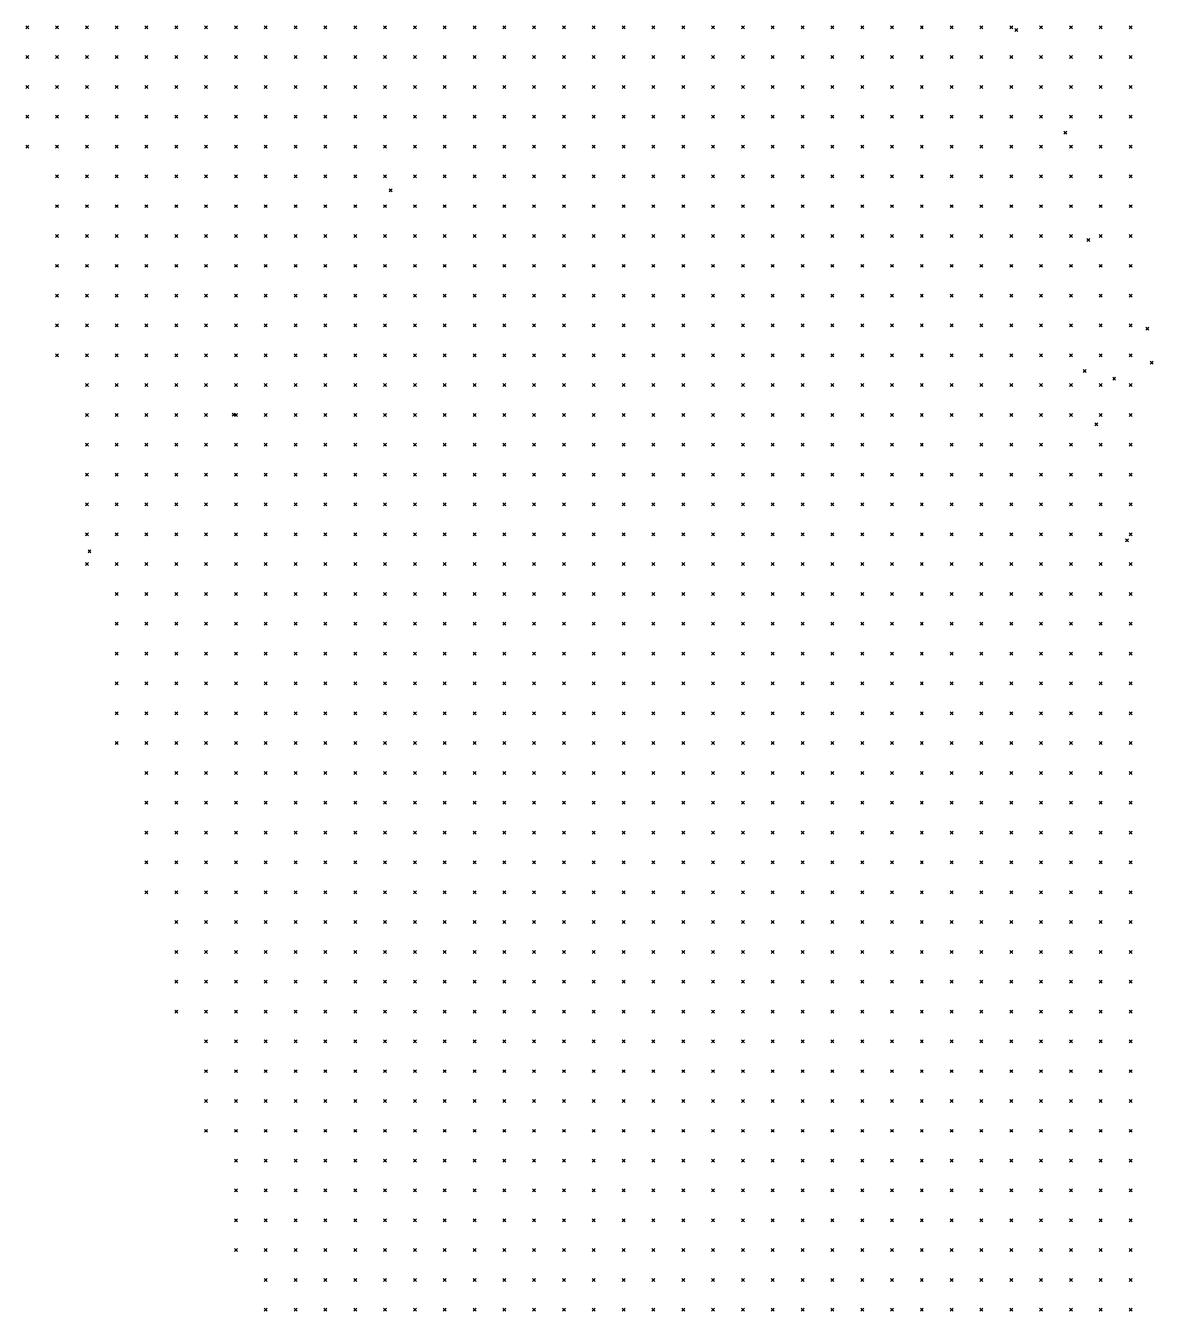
# Model space of a CAD drawing. Header units: metres. Extents: x 441556 to 446409, y 432338 to 461058.
# Drawn here: x 442223.8 to 442337.2, y 456593 to 456722.3 of the extents above; entities that cross this region are included whole.
import ezdxf

# ---------------------------------------------------------------- set-up
doc = ezdxf.new("R2010")
doc.units = ezdxf.units.M
doc.header["$MEASUREMENT"] = 0
doc.header["$PDMODE"] = 35
doc.header["$PDSIZE"] = 0.15
doc.layers.add('DTM-NOK-RevN_LIDAR_co_lidar', color=91, linetype='Continuous', lineweight=0)
doc.layers.add('DTM-NOK-RevN_RTK', color=32, linetype='Continuous', lineweight=0)

msp = doc.modelspace()

# ---------------------------------------------------------------- linework, layer by layer
at = {"layer": 'DTM-NOK-RevN_LIDAR_co_lidar'}
for p in [(442223.951, 456722.113, 427.815), (442226.951, 456722.113, 427.269), (442229.95, 456722.113, 426.43), (442232.949, 456722.113, 425.855), (442235.949, 456722.113, 425.091), (442238.948, 456722.113, 424.267), (442241.947, 456722.113, 423.675), (442244.947, 456722.113, 423.216), (442247.946, 456722.113, 423.178), (442250.945, 456722.113, 423.472), (442253.945, 456722.113, 423.657), (442256.944, 456722.113, 423.815), (442259.944, 456722.113, 423.888), (442262.943, 456722.113, 424.182), (442265.942, 456722.113, 424.085), (442268.942, 456722.113, 423.392), (442271.941, 456722.113, 423.019), (442274.94, 456722.113, 421.919), (442277.94, 456722.113, 420.548), (442280.939, 456722.113, 418.056), (442283.938, 456722.113, 414.892), (442286.938, 456722.113, 412.439), (442289.937, 456722.113, 410.079), (442292.936, 456722.113, 407.846), (442295.936, 456722.113, 405.64), (442298.935, 456722.113, 403.376), (442301.934, 456722.113, 401.368), (442304.934, 456722.113, 399.531), (442307.933, 456722.113, 396.641), (442310.932, 456722.113, 392.73), (442313.932, 456722.113, 388.898), (442316.931, 456722.113, 386.275), (442319.93, 456722.113, 385.15), (442322.93, 456722.113, 384.456), (442325.929, 456722.113, 383.819), (442328.928, 456722.113, 383.179), (442331.928, 456722.113, 382.666), (442334.927, 456722.113, 382.22), (442223.951, 456719.114, 429.431), (442226.951, 456719.114, 429.006), (442229.95, 456719.114, 428.451), (442232.949, 456719.114, 428.007), (442235.949, 456719.114, 427.206), (442238.948, 456719.114, 425.995), (442241.947, 456719.114, 425.249), (442244.947, 456719.114, 424.809), (442247.946, 456719.114, 424.551), (442250.945, 456719.114, 424.793), (442253.945, 456719.114, 425.172), (442256.944, 456719.114, 425.331), (442259.944, 456719.114, 425.472), (442262.943, 456719.114, 425.741), (442265.942, 456719.114, 425.643), (442268.942, 456719.114, 425.027), (442271.941, 456719.114, 424.547), (442274.94, 456719.114, 423.357), (442277.94, 456719.114, 421.421), (442280.939, 456719.114, 419.107), (442283.938, 456719.114, 415.955), (442286.938, 456719.114, 413.717), (442289.937, 456719.114, 411.132), (442292.936, 456719.114, 409.009), (442295.936, 456719.114, 406.898), (442298.935, 456719.114, 404.567), (442301.934, 456719.114, 402.388), (442304.934, 456719.114, 400.153), (442307.933, 456719.114, 397.108), (442310.932, 456719.114, 393.167), (442313.932, 456719.114, 389.156), (442316.931, 456719.114, 386.158), (442319.93, 456719.114, 384.545), (442322.93, 456719.114, 383.752), (442325.929, 456719.114, 383.254), (442328.928, 456719.114, 382.818), (442331.928, 456719.114, 382.428), (442334.927, 456719.114, 382.047), (442223.951, 456716.114, 431.039), (442226.951, 456716.114, 430.716), (442229.95, 456716.114, 430.39), (442232.949, 456716.114, 430.061), (442235.949, 456716.114, 429.098), (442238.948, 456716.114, 427.577), (442241.947, 456716.114, 426.804), (442244.947, 456716.114, 426.337), (442247.946, 456716.114, 425.939), (442250.945, 456716.114, 426.193), (442253.945, 456716.114, 426.621), (442256.944, 456716.114, 426.822), (442259.944, 456716.114, 427.032), (442262.943, 456716.114, 427.241), (442265.942, 456716.114, 427.185), (442268.942, 456716.114, 426.477), (442271.941, 456716.114, 425.733), (442274.94, 456716.114, 424.528), (442277.94, 456716.114, 422.368), (442280.939, 456716.114, 420.023), (442283.938, 456716.114, 417.427), (442286.938, 456716.114, 414.81), (442289.937, 456716.114, 412.458), (442292.936, 456716.114, 410.094), (442295.936, 456716.114, 407.85), (442298.935, 456716.114, 405.465), (442301.934, 456716.114, 403.087), (442304.934, 456716.114, 400.447), (442307.933, 456716.114, 397.205), (442310.932, 456716.114, 393.369), (442313.932, 456716.114, 389.518), (442316.931, 456716.114, 386.362), (442319.93, 456716.114, 384.254), (442322.93, 456716.114, 383.225), (442325.929, 456716.114, 382.833), (442328.928, 456716.114, 382.6), (442331.928, 456716.114, 382.285), (442334.927, 456716.114, 381.879), (442223.951, 456713.115, 432.41), (442226.951, 456713.115, 432.284), (442229.95, 456713.115, 432.01), (442232.949, 456713.115, 431.739), (442235.949, 456713.115, 430.424), (442238.948, 456713.115, 429.07), (442241.947, 456713.115, 428.355), (442244.947, 456713.115, 427.777), (442247.946, 456713.115, 427.51), (442250.945, 456713.115, 427.854), (442253.945, 456713.115, 428.283), (442256.944, 456713.115, 428.492), (442259.944, 456713.115, 428.645), (442262.943, 456713.115, 428.734), (442265.942, 456713.115, 428.534), (442268.942, 456713.115, 427.808), (442271.941, 456713.115, 426.738), (442274.94, 456713.115, 425.141), (442277.94, 456713.115, 423.19), (442280.939, 456713.115, 420.838), (442283.938, 456713.115, 418.432), (442286.938, 456713.115, 415.716), (442289.937, 456713.115, 413.377), (442292.936, 456713.115, 410.912), (442295.936, 456713.115, 408.531), (442298.935, 456713.115, 406), (442301.934, 456713.115, 403.368), (442304.934, 456713.115, 400.461), (442307.933, 456713.115, 396.983), (442310.932, 456713.115, 393.114), (442313.932, 456713.115, 389.869), (442316.931, 456713.115, 387.06), (442319.93, 456713.115, 384.348), (442322.93, 456713.115, 383.005), (442325.929, 456713.115, 382.532), (442328.928, 456713.115, 382.329), (442331.928, 456713.115, 382.053), (442334.927, 456713.115, 381.62), (442223.951, 456710.115, 433.986), (442226.951, 456710.115, 433.891), (442229.95, 456710.115, 433.594), (442232.949, 456710.115, 433.21), (442235.949, 456710.115, 431.706), (442238.948, 456710.115, 430.851), (442241.947, 456710.115, 429.976), (442244.947, 456710.115, 429.242), (442247.946, 456710.115, 429.248), (442250.945, 456710.115, 429.667), (442253.945, 456710.115, 430.206), (442256.944, 456710.115, 430.338), (442259.944, 456710.115, 430.334), (442262.943, 456710.115, 430.201), (442265.942, 456710.115, 429.749), (442268.942, 456710.115, 428.823), (442271.941, 456710.115, 427.303), (442274.94, 456710.115, 425.136), (442277.94, 456710.115, 423.25), (442280.939, 456710.115, 421.012), (442283.938, 456710.115, 418.489), (442286.938, 456710.115, 416.109), (442289.937, 456710.115, 413.796), (442292.936, 456710.115, 411.356), (442295.936, 456710.115, 408.66), (442298.935, 456710.115, 405.891), (442301.934, 456710.115, 403.224), (442304.934, 456710.115, 400.209), (442307.933, 456710.115, 396.695), (442310.932, 456710.115, 393.077), (442313.932, 456710.115, 390.129), (442316.931, 456710.115, 387.416), (442319.93, 456710.115, 384.533), (442322.93, 456710.115, 382.839), (442325.929, 456710.115, 382.223), (442328.928, 456710.115, 381.989), (442331.928, 456710.115, 381.737), (442334.927, 456710.115, 381.31), (442226.951, 456707.116, 435.631), (442229.95, 456707.116, 435.222), (442232.949, 456707.116, 434.542), (442235.949, 456707.116, 433.358), (442238.948, 456707.116, 432.799), (442241.947, 456707.116, 431.6), (442244.947, 456707.116, 430.939), (442247.946, 456707.116, 431.159), (442250.945, 456707.116, 431.486), (442253.945, 456707.116, 432.113), (442256.944, 456707.116, 432.119), (442259.944, 456707.116, 431.836), (442262.943, 456707.116, 431.36), (442265.942, 456707.116, 430.546), (442268.942, 456707.116, 428.957), (442271.941, 456707.116, 426.849), (442274.94, 456707.116, 424.796), (442277.94, 456707.116, 422.811), (442280.939, 456707.116, 420.414), (442283.938, 456707.116, 417.911), (442286.938, 456707.116, 415.69), (442289.937, 456707.116, 413.63), (442292.936, 456707.116, 411.359), (442295.936, 456707.116, 408.502), (442298.935, 456707.116, 405.219), (442301.934, 456707.116, 402.54), (442304.934, 456707.116, 399.748), (442307.933, 456707.116, 396.486), (442310.932, 456707.116, 393.214), (442313.932, 456707.116, 390.092), (442316.931, 456707.116, 387.21), (442319.93, 456707.116, 384.596), (442322.93, 456707.116, 382.588), (442325.929, 456707.116, 382), (442328.928, 456707.116, 381.745), (442331.928, 456707.116, 381.517), (442334.927, 456707.116, 381.128), (442260.493, 456705.702, 432.455), (442226.951, 456704.117, 437.202), (442229.95, 456704.117, 436.703), (442232.949, 456704.117, 435.745), (442235.949, 456704.117, 434.989), (442238.948, 456704.117, 434.227), (442241.947, 456704.117, 433.079), (442244.947, 456704.117, 432.861), (442247.946, 456704.117, 433.136), (442250.945, 456704.117, 433.403), (442253.945, 456704.117, 433.977), (442256.944, 456704.117, 433.672), (442259.944, 456704.117, 432.854), (442262.943, 456704.117, 431.846), (442265.942, 456704.117, 430.54), (442268.942, 456704.117, 428.344), (442271.941, 456704.117, 425.857), (442274.94, 456704.117, 424.165), (442277.94, 456704.117, 421.918), (442280.939, 456704.117, 419.201), (442283.938, 456704.117, 417.06), (442286.938, 456704.117, 414.677), (442289.937, 456704.117, 412.653), (442292.936, 456704.117, 410.615), (442295.936, 456704.117, 407.838), (442298.935, 456704.117, 404.275), (442301.934, 456704.117, 401.468), (442304.934, 456704.117, 398.945), (442307.933, 456704.117, 395.988), (442310.932, 456704.117, 392.849), (442313.932, 456704.117, 389.79), (442316.931, 456704.117, 386.979), (442319.93, 456704.117, 384.435), (442322.93, 456704.117, 382.453), (442325.929, 456704.117, 381.832), (442328.928, 456704.117, 381.551), (442331.928, 456704.117, 381.335), (442334.927, 456704.117, 381.005), (442226.951, 456701.117, 438.608), (442229.95, 456701.117, 438.03), (442232.949, 456701.117, 437.056), (442235.949, 456701.117, 436.307), (442238.948, 456701.117, 435.213), (442241.947, 456701.117, 434.511), (442244.947, 456701.117, 434.636), (442247.946, 456701.117, 434.939), (442250.945, 456701.117, 435.391), (442253.945, 456701.117, 435.622), (442256.944, 456701.117, 434.75), (442259.944, 456701.117, 433.308), (442262.943, 456701.117, 431.566), (442265.942, 456701.117, 429.838), (442268.942, 456701.117, 427.602), (442271.941, 456701.117, 425.078), (442274.94, 456701.117, 423.175), (442277.94, 456701.117, 420.785), (442280.939, 456701.117, 417.839), (442283.938, 456701.117, 415.961), (442286.938, 456701.117, 413.439), (442289.937, 456701.117, 411.491), (442292.936, 456701.117, 409.32), (442295.936, 456701.117, 406.466), (442298.935, 456701.117, 403.247), (442301.934, 456701.117, 400.363), (442304.934, 456701.117, 397.836), (442307.933, 456701.117, 395.238), (442310.932, 456701.117, 392.403), (442313.932, 456701.117, 389.468), (442316.931, 456701.117, 386.553), (442319.93, 456701.117, 384.022), (442322.93, 456701.117, 382.385), (442325.929, 456701.117, 381.482), (442328.928, 456701.117, 381.056), (442331.928, 456701.117, 380.892), (442334.927, 456701.117, 380.759), (442226.951, 456698.118, 440.123), (442229.95, 456698.118, 439.463), (442232.949, 456698.118, 438.537), (442235.949, 456698.118, 437.529), (442238.948, 456698.118, 436.511), (442241.947, 456698.118, 436.11), (442244.947, 456698.118, 436.264), (442247.946, 456698.118, 436.73), (442250.945, 456698.118, 437.168), (442253.945, 456698.118, 436.746), (442256.944, 456698.118, 435.323), (442259.944, 456698.118, 433.286), (442262.943, 456698.118, 430.789), (442265.942, 456698.118, 428.615), (442268.942, 456698.118, 426.58), (442271.941, 456698.118, 424.03), (442274.94, 456698.118, 421.998), (442277.94, 456698.118, 419.783), (442280.939, 456698.118, 416.781), (442283.938, 456698.118, 414.686), (442286.938, 456698.118, 412.596), (442289.937, 456698.118, 410.574), (442292.936, 456698.118, 408.198), (442295.936, 456698.118, 405.496), (442298.935, 456698.118, 402.317), (442301.934, 456698.118, 399.296), (442304.934, 456698.118, 396.535), (442307.933, 456698.118, 394.163), (442310.932, 456698.118, 391.796), (442313.932, 456698.118, 388.894), (442316.931, 456698.118, 385.941), (442319.93, 456698.118, 383.699), (442322.93, 456698.118, 382.128), (442325.929, 456698.118, 380.997), (442328.928, 456698.118, 380.338), (442331.928, 456698.118, 380.225), (442334.927, 456698.118, 380.376), (442226.951, 456695.119, 441.634), (442229.95, 456695.119, 441.086), (442232.949, 456695.119, 440.168), (442235.949, 456695.119, 438.982), (442238.948, 456695.119, 438.083), (442241.947, 456695.119, 437.639), (442244.947, 456695.119, 437.862), (442247.946, 456695.119, 438.452), (442250.945, 456695.119, 438.487), (442253.945, 456695.119, 437.579), (442256.944, 456695.119, 435.745), (442259.944, 456695.119, 433.013), (442262.943, 456695.119, 430.26), (442265.942, 456695.119, 427.813), (442268.942, 456695.119, 425.492), (442271.941, 456695.119, 422.847), (442274.94, 456695.119, 420.861), (442277.94, 456695.119, 418.328), (442280.939, 456695.119, 415.381), (442283.938, 456695.119, 412.964), (442286.938, 456695.119, 411.224), (442289.937, 456695.119, 409.36), (442292.936, 456695.119, 407.148), (442295.936, 456695.119, 404.574), (442298.935, 456695.119, 401.452), (442301.934, 456695.119, 398.535), (442304.934, 456695.119, 395.54), (442307.933, 456695.119, 393.01), (442310.932, 456695.119, 390.647), (442313.932, 456695.119, 387.891), (442316.931, 456695.119, 385.403), (442319.93, 456695.119, 383.632), (442322.93, 456695.119, 382.174), (442325.929, 456695.119, 380.71), (442328.928, 456695.119, 379.741), (442331.928, 456695.119, 379.54), (442334.927, 456695.119, 379.598), (442226.951, 456692.119, 443.2), (442229.95, 456692.119, 442.52), (442232.949, 456692.119, 441.507), (442235.949, 456692.119, 440.418), (442238.948, 456692.119, 439.592), (442241.947, 456692.119, 439.09), (442244.947, 456692.119, 439.351), (442247.946, 456692.119, 439.711), (442250.945, 456692.119, 439.329), (442253.945, 456692.119, 438.186), (442256.944, 456692.119, 435.821), (442259.944, 456692.119, 432.782), (442262.943, 456692.119, 430.44), (442265.942, 456692.119, 427.82), (442268.942, 456692.119, 424.951), (442271.941, 456692.119, 422.08), (442274.94, 456692.119, 420.034), (442277.94, 456692.119, 417.117), (442280.939, 456692.119, 414.548), (442283.938, 456692.119, 412.15), (442286.938, 456692.119, 409.716), (442289.937, 456692.119, 407.566), (442292.936, 456692.119, 405.511), (442295.936, 456692.119, 402.999), (442298.935, 456692.119, 400.057), (442301.934, 456692.119, 397.447), (442304.934, 456692.119, 394.717), (442307.933, 456692.119, 392.259), (442310.932, 456692.119, 389.952), (442313.932, 456692.119, 387.36), (442316.931, 456692.119, 384.907), (442319.93, 456692.119, 383.224), (442322.93, 456692.119, 382.111), (442325.929, 456692.119, 380.435), (442328.928, 456692.119, 378.922), (442331.928, 456692.119, 378.525), (442334.927, 456692.119, 378.239), (442226.951, 456689.12, 444.389), (442229.95, 456689.12, 443.486), (442232.949, 456689.12, 442.366), (442235.949, 456689.12, 441.522), (442238.948, 456689.12, 440.785), (442241.947, 456689.12, 440.426), (442244.947, 456689.12, 440.598), (442247.946, 456689.12, 440.629), (442250.945, 456689.12, 440.103), (442253.945, 456689.12, 438.509), (442256.944, 456689.12, 435.799), (442259.944, 456689.12, 433.335), (442262.943, 456689.12, 430.465), (442265.942, 456689.12, 427.773), (442268.942, 456689.12, 425.122), (442271.941, 456689.12, 422.822), (442274.94, 456689.12, 420.391), (442277.94, 456689.12, 417.743), (442280.939, 456689.12, 415.293), (442283.938, 456689.12, 412.332), (442286.938, 456689.12, 409.302), (442289.937, 456689.12, 407.071), (442292.936, 456689.12, 404.631), (442295.936, 456689.12, 401.617), (442298.935, 456689.12, 398.407), (442301.934, 456689.12, 395.323), (442304.934, 456689.12, 392.885), (442307.933, 456689.12, 390.8), (442310.932, 456689.12, 388.731), (442313.932, 456689.12, 386.379), (442316.931, 456689.12, 384.026), (442319.93, 456689.12, 382.454), (442322.93, 456689.12, 381.4), (442325.929, 456689.12, 380.132), (442328.928, 456689.12, 378.53), (442331.928, 456689.12, 377.876), (442334.927, 456689.12, 376.853), (442229.95, 456686.121, 444.346), (442232.949, 456686.121, 443.124), (442235.949, 456686.121, 442.465), (442238.948, 456686.121, 441.785), (442241.947, 456686.121, 441.546), (442244.947, 456686.121, 441.629), (442247.946, 456686.121, 441.302), (442250.945, 456686.121, 440.482), (442253.945, 456686.121, 438.526), (442256.944, 456686.121, 435.378), (442259.944, 456686.121, 432.793), (442262.943, 456686.121, 430.465), (442265.942, 456686.121, 428.03), (442268.942, 456686.121, 425.231), (442271.941, 456686.121, 422.774), (442274.94, 456686.121, 420.195), (442277.94, 456686.121, 417.708), (442280.939, 456686.121, 415.483), (442283.938, 456686.121, 412.209), (442286.938, 456686.121, 409.123), (442289.937, 456686.121, 406.396), (442292.936, 456686.121, 403.324), (442295.936, 456686.121, 400.497), (442298.935, 456686.121, 397.489), (442301.934, 456686.121, 394.844), (442304.934, 456686.121, 392.522), (442307.933, 456686.121, 390.278), (442310.932, 456686.121, 388.097), (442313.932, 456686.121, 385.757), (442316.931, 456686.121, 383.596), (442319.93, 456686.121, 382.119), (442322.93, 456686.121, 380.964), (442325.929, 456686.121, 379.841), (442328.928, 456686.121, 378.234), (442331.928, 456686.121, 377.06), (442334.927, 456686.121, 376.314), (442229.95, 456683.121, 444.948), (442232.949, 456683.121, 443.853), (442235.949, 456683.121, 443.277), (442238.948, 456683.121, 442.695), (442241.947, 456683.121, 442.563), (442244.705, 456683.155, 442.63), (442244.947, 456683.121, 442.447), (442247.946, 456683.121, 441.467), (442250.945, 456683.121, 439.69), (442253.945, 456683.121, 437.217), (442256.944, 456683.121, 434.479), (442259.944, 456683.121, 432.268), (442262.943, 456683.121, 429.979), (442265.942, 456683.121, 427.424), (442268.942, 456683.121, 424.647), (442271.941, 456683.121, 422.395), (442274.94, 456683.121, 419.688), (442277.94, 456683.121, 417.52), (442280.939, 456683.121, 414.608), (442283.938, 456683.121, 411.446), (442286.938, 456683.121, 408.101), (442289.937, 456683.121, 405.443), (442292.936, 456683.121, 402.891), (442295.936, 456683.121, 400.587), (442298.935, 456683.121, 398.245), (442301.934, 456683.121, 395.526), (442304.934, 456683.121, 392.766), (442307.933, 456683.121, 390.257), (442310.932, 456683.121, 388.095), (442313.932, 456683.121, 386.081), (442316.931, 456683.121, 383.968), (442319.93, 456683.121, 382.073), (442322.93, 456683.121, 380.788), (442325.929, 456683.121, 379.6), (442328.928, 456683.121, 377.937), (442331.928, 456683.121, 376.658), (442334.927, 456683.121, 376.131), (442229.95, 456680.122, 445.429), (442232.949, 456680.122, 444.592), (442235.949, 456680.122, 444.082), (442238.948, 456680.122, 443.672), (442241.947, 456680.122, 443.391), (442244.947, 456680.122, 442.864), (442247.946, 456680.122, 441.4), (442250.945, 456680.122, 439.058), (442253.945, 456680.122, 436.619), (442256.944, 456680.122, 434.571), (442259.944, 456680.122, 432.733), (442262.943, 456680.122, 430.399), (442265.942, 456680.122, 427.319), (442268.942, 456680.122, 425.09), (442271.941, 456680.122, 422.528), (442274.94, 456680.122, 419.71), (442277.94, 456680.122, 417.684), (442280.939, 456680.122, 414.945), (442283.938, 456680.122, 412.25), (442286.938, 456680.122, 409.219), (442289.937, 456680.122, 406.879), (442292.936, 456680.122, 404.511), (442295.936, 456680.122, 402.104), (442298.935, 456680.122, 399.193), (442301.934, 456680.122, 395.827), (442304.934, 456680.122, 392.724), (442307.933, 456680.122, 390.048), (442310.932, 456680.122, 387.831), (442313.932, 456680.122, 385.561), (442316.931, 456680.122, 383.347), (442319.93, 456680.122, 381.775), (442322.93, 456680.122, 380.436), (442325.929, 456680.122, 379.302), (442328.928, 456680.122, 377.571), (442331.928, 456680.122, 376.293), (442334.927, 456680.122, 375.945), (442229.95, 456677.123, 445.841), (442232.949, 456677.123, 445.17), (442235.949, 456677.123, 444.885), (442238.948, 456677.123, 444.48), (442241.947, 456677.123, 443.943), (442244.947, 456677.123, 443.103), (442247.946, 456677.123, 441.825), (442250.945, 456677.123, 440.044), (442253.945, 456677.123, 437.84), (442256.944, 456677.123, 435.631), (442259.944, 456677.123, 433.45), (442262.943, 456677.123, 431.262), (442265.942, 456677.123, 428.305), (442268.942, 456677.123, 425.481), (442271.941, 456677.123, 422.825), (442274.94, 456677.123, 420.518), (442277.94, 456677.123, 418.006), (442280.939, 456677.123, 415.256), (442283.938, 456677.123, 412.989), (442286.938, 456677.123, 410.773), (442289.937, 456677.123, 408.393), (442292.936, 456677.123, 405.687), (442295.936, 456677.123, 401.999), (442298.935, 456677.123, 398.152), (442301.934, 456677.123, 394.931), (442304.934, 456677.123, 392.079), (442307.933, 456677.123, 389.538), (442310.932, 456677.123, 387.319), (442313.932, 456677.123, 385.168), (442316.931, 456677.123, 383.129), (442319.93, 456677.123, 381.407), (442322.93, 456677.123, 379.99), (442325.929, 456677.123, 378.632), (442328.928, 456677.123, 376.82), (442331.928, 456677.123, 375.839), (442334.927, 456677.123, 375.646), (442229.95, 456674.123, 446.32), (442232.949, 456674.123, 445.884), (442235.949, 456674.123, 445.446), (442238.948, 456674.123, 444.938), (442241.947, 456674.123, 444.251), (442244.947, 456674.123, 443.235), (442247.946, 456674.123, 441.802), (442250.945, 456674.123, 439.95), (442253.945, 456674.123, 437.947), (442256.944, 456674.123, 436.049), (442259.944, 456674.123, 433.845), (442262.943, 456674.123, 431.095), (442265.942, 456674.123, 428.895), (442268.942, 456674.123, 426.352), (442271.941, 456674.123, 423.949), (442274.94, 456674.123, 421.943), (442277.94, 456674.123, 419.565), (442280.939, 456674.123, 415.79), (442283.938, 456674.123, 413.092), (442286.938, 456674.123, 411.03), (442289.937, 456674.123, 408.201), (442292.936, 456674.123, 405.032), (442295.936, 456674.123, 400.917), (442298.935, 456674.123, 397.383), (442301.934, 456674.123, 394.376), (442304.934, 456674.123, 391.837), (442307.933, 456674.123, 389.489), (442310.932, 456674.123, 387.295), (442313.932, 456674.123, 385.248), (442316.931, 456674.123, 383.228), (442319.93, 456674.123, 381.461), (442322.93, 456674.123, 380.041), (442325.929, 456674.123, 378.387), (442328.928, 456674.123, 376.14), (442331.928, 456674.123, 375.479), (442334.927, 456674.123, 375.341), (442229.95, 456671.124, 447.074), (442232.949, 456671.124, 446.583), (442235.949, 456671.124, 446.11), (442238.948, 456671.124, 445.541), (442241.947, 456671.124, 444.558), (442244.947, 456671.124, 443.161), (442247.946, 456671.124, 441.495), (442250.945, 456671.124, 439.745), (442253.945, 456671.124, 438.049), (442256.944, 456671.124, 436.39), (442259.944, 456671.124, 434.458), (442262.943, 456671.124, 431.803), (442265.942, 456671.124, 429.701), (442268.942, 456671.124, 427.166), (442271.941, 456671.124, 424.739), (442274.94, 456671.124, 422.357), (442277.94, 456671.124, 420.69), (442280.939, 456671.124, 416.665), (442283.938, 456671.124, 413.529), (442286.938, 456671.124, 410.884), (442289.937, 456671.124, 408.502), (442292.936, 456671.124, 405.226), (442295.936, 456671.124, 400.706), (442298.935, 456671.124, 397.201), (442301.934, 456671.124, 394.392), (442304.934, 456671.124, 391.749), (442307.933, 456671.124, 389.443), (442310.932, 456671.124, 387.264), (442313.932, 456671.124, 385.136), (442316.931, 456671.124, 383.106), (442319.93, 456671.124, 381.246), (442322.93, 456671.124, 379.779), (442325.929, 456671.124, 377.96), (442328.928, 456671.124, 375.806), (442331.928, 456671.124, 375.253), (442334.927, 456671.124, 375.118), (442230.217, 456669.417, 447.67), (442229.95, 456668.125, 447.794), (442232.949, 456668.125, 447.199), (442235.949, 456668.125, 446.606), (442238.948, 456668.125, 445.803), (442241.947, 456668.125, 444.637), (442244.947, 456668.125, 443.057), (442247.946, 456668.125, 441.334), (442250.945, 456668.125, 439.667), (442253.945, 456668.125, 438.014), (442256.944, 456668.125, 436.533), (442259.944, 456668.125, 435.163), (442262.943, 456668.125, 433.204), (442265.942, 456668.125, 430.311), (442268.942, 456668.125, 428.244), (442271.941, 456668.125, 426.604), (442274.94, 456668.125, 424.468), (442277.94, 456668.125, 421.992), (442280.939, 456668.125, 417.821), (442283.938, 456668.125, 413.579), (442286.938, 456668.125, 411.054), (442289.937, 456668.125, 408.352), (442292.936, 456668.125, 405.069), (442295.936, 456668.125, 400.757), (442298.935, 456668.125, 397.338), (442301.934, 456668.125, 394.556), (442304.934, 456668.125, 391.823), (442307.933, 456668.125, 389.415), (442310.932, 456668.125, 387.208), (442313.932, 456668.125, 385.274), (442316.931, 456668.125, 383.2), (442319.93, 456668.125, 380.822), (442322.93, 456668.125, 379.083), (442325.929, 456668.125, 377.133), (442328.928, 456668.125, 375.382), (442331.928, 456668.125, 375.023), (442334.927, 456668.125, 374.94), (442232.949, 456665.125, 447.816), (442235.949, 456665.125, 446.984), (442238.948, 456665.125, 445.918), (442241.947, 456665.125, 444.632), (442244.947, 456665.125, 443.071), (442247.946, 456665.125, 441.412), (442250.945, 456665.125, 439.814), (442253.945, 456665.125, 438.141), (442256.944, 456665.125, 436.549), (442259.944, 456665.125, 435.229), (442262.943, 456665.125, 433.62), (442265.942, 456665.125, 431.432), (442268.942, 456665.125, 429.265), (442271.941, 456665.125, 427.285), (442274.94, 456665.125, 425.152), (442277.94, 456665.125, 422.877), (442280.939, 456665.125, 418.969), (442283.938, 456665.125, 413.684), (442286.938, 456665.125, 410.916), (442289.937, 456665.125, 408.241), (442292.936, 456665.125, 404.73), (442295.936, 456665.125, 400.976), (442298.935, 456665.125, 397.827), (442301.934, 456665.125, 394.868), (442304.934, 456665.125, 392.083), (442307.933, 456665.125, 389.498), (442310.932, 456665.125, 387.095), (442313.932, 456665.125, 384.94), (442316.931, 456665.125, 382.725), (442319.93, 456665.125, 380.609), (442322.93, 456665.125, 378.751), (442325.929, 456665.125, 376.396), (442328.928, 456665.125, 375.133), (442331.928, 456665.125, 374.849), (442334.927, 456665.125, 374.777), (442232.949, 456662.126, 448.374), (442235.949, 456662.126, 447.371), (442238.948, 456662.126, 446.125), (442241.947, 456662.126, 444.62), (442244.947, 456662.126, 442.913), (442247.946, 456662.126, 441.136), (442250.945, 456662.126, 439.193), (442253.945, 456662.126, 437.135), (442256.944, 456662.126, 435.26), (442259.944, 456662.126, 433.66), (442262.943, 456662.126, 432.348), (442265.942, 456662.126, 430.8), (442268.942, 456662.126, 429.003), (442271.941, 456662.126, 426.991), (442274.94, 456662.126, 424.961), (442277.94, 456662.126, 423.623), (442280.939, 456662.126, 417.786), (442283.938, 456662.126, 413.489), (442286.938, 456662.126, 411.053), (442289.937, 456662.126, 408.234), (442292.936, 456662.126, 404.803), (442295.936, 456662.126, 401.636), (442298.935, 456662.126, 398.383), (442301.934, 456662.126, 395.296), (442304.934, 456662.126, 392.461), (442307.933, 456662.126, 389.837), (442310.932, 456662.126, 387.322), (442313.932, 456662.126, 384.891), (442316.931, 456662.126, 382.605), (442319.93, 456662.126, 380.504), (442322.93, 456662.126, 378.513), (442325.929, 456662.126, 376.459), (442328.928, 456662.126, 374.992), (442331.928, 456662.126, 374.695), (442334.927, 456662.126, 374.567), (442232.949, 456659.127, 448.532), (442235.949, 456659.127, 447.42), (442238.948, 456659.127, 446.19), (442241.947, 456659.127, 444.647), (442244.947, 456659.127, 442.869), (442247.946, 456659.127, 440.657), (442250.945, 456659.127, 438.152), (442253.945, 456659.127, 435.804), (442256.944, 456659.127, 433.49), (442259.944, 456659.127, 431.512), (442262.943, 456659.127, 430.265), (442265.942, 456659.127, 429.164), (442268.942, 456659.127, 427.625), (442271.941, 456659.127, 425.693), (442274.94, 456659.127, 423.656), (442277.94, 456659.127, 421.908), (442280.939, 456659.127, 416.951), (442283.938, 456659.127, 413.482), (442286.938, 456659.127, 411.168), (442289.937, 456659.127, 408.563), (442292.936, 456659.127, 405.277), (442295.936, 456659.127, 401.745), (442298.935, 456659.127, 398.477), (442301.934, 456659.127, 395.47), (442304.934, 456659.127, 392.874), (442307.933, 456659.127, 390.227), (442310.932, 456659.127, 387.643), (442313.932, 456659.127, 385.246), (442316.931, 456659.127, 382.823), (442319.93, 456659.127, 380.58), (442322.93, 456659.127, 378.457), (442325.929, 456659.127, 376.322), (442328.928, 456659.127, 374.873), (442331.928, 456659.127, 374.595), (442334.927, 456659.127, 374.404), (442232.949, 456656.127, 447.908), (442235.949, 456656.127, 446.768), (442238.948, 456656.127, 445.553), (442241.947, 456656.127, 443.997), (442244.947, 456656.127, 442.088), (442247.946, 456656.127, 439.669), (442250.945, 456656.127, 436.967), (442253.945, 456656.127, 434.375), (442256.944, 456656.127, 431.825), (442259.944, 456656.127, 429.634), (442262.943, 456656.127, 428.139), (442265.942, 456656.127, 427.138), (442268.942, 456656.127, 425.791), (442271.941, 456656.127, 424.28), (442274.94, 456656.127, 422.03), (442277.94, 456656.127, 419.86), (442280.939, 456656.127, 416.35), (442283.938, 456656.127, 413.64), (442286.938, 456656.127, 411.281), (442289.937, 456656.127, 408.622), (442292.936, 456656.127, 405.383), (442295.936, 456656.127, 401.516), (442298.935, 456656.127, 398.186), (442301.934, 456656.127, 395.333), (442304.934, 456656.127, 392.874), (442307.933, 456656.127, 390.273), (442310.932, 456656.127, 387.811), (442313.932, 456656.127, 385.527), (442316.931, 456656.127, 383.08), (442319.93, 456656.127, 380.765), (442322.93, 456656.127, 378.495), (442325.929, 456656.127, 376.315), (442328.928, 456656.127, 374.879), (442331.928, 456656.127, 374.497), (442334.927, 456656.127, 374.303), (442232.949, 456653.128, 447.086), (442235.949, 456653.128, 445.81), (442238.948, 456653.128, 444.482), (442241.947, 456653.128, 442.78), (442244.947, 456653.128, 440.819), (442247.946, 456653.128, 438.462), (442250.945, 456653.128, 435.76), (442253.945, 456653.128, 433.159), (442256.944, 456653.128, 430.548), (442259.944, 456653.128, 427.929), (442262.943, 456653.128, 425.99), (442265.942, 456653.128, 424.735), (442268.942, 456653.128, 423.536), (442271.941, 456653.128, 422.292), (442274.94, 456653.128, 420.428), (442277.94, 456653.128, 418.504), (442280.939, 456653.128, 415.605), (442283.938, 456653.128, 412.972), (442286.938, 456653.128, 410.798), (442289.937, 456653.128, 408.183), (442292.936, 456653.128, 403.955), (442295.936, 456653.128, 400.297), (442298.935, 456653.128, 397.686), (442301.934, 456653.128, 395.196), (442304.934, 456653.128, 392.762), (442307.933, 456653.128, 390.33), (442310.932, 456653.128, 387.91), (442313.932, 456653.128, 385.537), (442316.931, 456653.128, 383.155), (442319.93, 456653.128, 380.775), (442322.93, 456653.128, 378.487), (442325.929, 456653.128, 376.64), (442328.928, 456653.128, 375.286), (442331.928, 456653.128, 374.619), (442334.927, 456653.128, 374.24), (442232.949, 456650.129, 446.463), (442235.949, 456650.129, 445.182), (442238.948, 456650.129, 443.969), (442241.947, 456650.129, 442.074), (442244.947, 456650.129, 439.651), (442247.946, 456650.129, 437.133), (442250.945, 456650.129, 434.537), (442253.945, 456650.129, 431.931), (442256.944, 456650.129, 429.323), (442259.944, 456650.129, 426.827), (442262.943, 456650.129, 424.666), (442265.942, 456650.129, 422.722), (442268.942, 456650.129, 421.25), (442271.941, 456650.129, 419.829), (442274.94, 456650.129, 418.144), (442277.94, 456650.129, 416.307), (442280.939, 456650.129, 413.567), (442283.938, 456650.129, 411.523), (442286.938, 456650.129, 409.831), (442289.937, 456650.129, 407.178), (442292.936, 456650.129, 402.376), (442295.936, 456650.129, 399.346), (442298.935, 456650.129, 397.211), (442301.934, 456650.129, 394.842), (442304.934, 456650.129, 392.462), (442307.933, 456650.129, 390.216), (442310.932, 456650.129, 387.745), (442313.932, 456650.129, 385.204), (442316.931, 456650.129, 382.846), (442319.93, 456650.129, 380.547), (442322.93, 456650.129, 378.583), (442325.929, 456650.129, 377.146), (442328.928, 456650.129, 376.017), (442331.928, 456650.129, 375.097), (442334.927, 456650.129, 374.236), (442235.949, 456647.129, 444.784), (442238.948, 456647.129, 443.097), (442241.947, 456647.129, 441.033), (442244.947, 456647.129, 438.732), (442247.946, 456647.129, 436.3), (442250.945, 456647.129, 433.811), (442253.945, 456647.129, 431.203), (442256.944, 456647.129, 428.75), (442259.944, 456647.129, 426.529), (442262.943, 456647.129, 424.075), (442265.942, 456647.129, 421.636), (442268.942, 456647.129, 419.403), (442271.941, 456647.129, 417.769), (442274.94, 456647.129, 415.59), (442277.94, 456647.129, 413.738), (442280.939, 456647.129, 411.49), (442283.938, 456647.129, 409.859), (442286.938, 456647.129, 408.184), (442289.937, 456647.129, 405.885), (442292.936, 456647.129, 402.564), (442295.936, 456647.129, 399.238), (442298.935, 456647.129, 396.393), (442301.934, 456647.129, 394.025), (442304.934, 456647.129, 391.768), (442307.933, 456647.129, 389.549), (442310.932, 456647.129, 387.204), (442313.932, 456647.129, 384.743), (442316.931, 456647.129, 382.389), (442319.93, 456647.129, 380.338), (442322.93, 456647.129, 378.795), (442325.929, 456647.129, 377.56), (442328.928, 456647.129, 376.456), (442331.928, 456647.129, 375.25), (442334.927, 456647.129, 374.256), (442235.949, 456644.13, 443.98), (442238.948, 456644.13, 442.054), (442241.947, 456644.13, 440.192), (442244.947, 456644.13, 438.381), (442247.946, 456644.13, 436.155), (442250.945, 456644.13, 433.731), (442253.945, 456644.13, 431.336), (442256.944, 456644.13, 429.074), (442259.944, 456644.13, 426.857), (442262.943, 456644.13, 424.28), (442265.942, 456644.13, 421.648), (442268.942, 456644.13, 418.564), (442271.941, 456644.13, 416.254), (442274.94, 456644.13, 413.769), (442277.94, 456644.13, 411.951), (442280.939, 456644.13, 410.044), (442283.938, 456644.13, 408.231), (442286.938, 456644.13, 406.219), (442289.937, 456644.13, 404.323), (442292.936, 456644.13, 402.041), (442295.936, 456644.13, 398.419), (442298.935, 456644.13, 395.252), (442301.934, 456644.13, 393.171), (442304.934, 456644.13, 390.899), (442307.933, 456644.13, 388.531), (442310.932, 456644.13, 386.369), (442313.932, 456644.13, 384.155), (442316.931, 456644.13, 382.059), (442319.93, 456644.13, 380.358), (442322.93, 456644.13, 378.949), (442325.929, 456644.13, 377.653), (442328.928, 456644.13, 376.396), (442331.928, 456644.13, 375.119), (442334.927, 456644.13, 374.231), (442235.949, 456641.131, 443.026), (442238.948, 456641.131, 441.7), (442241.947, 456641.131, 440.25), (442244.947, 456641.131, 438.415), (442247.946, 456641.131, 436.257), (442250.945, 456641.131, 434.082), (442253.945, 456641.131, 432.077), (442256.944, 456641.131, 429.976), (442259.944, 456641.131, 427.428), (442262.943, 456641.131, 424.817), (442265.942, 456641.131, 421.963), (442268.942, 456641.131, 418.564), (442271.941, 456641.131, 415.686), (442274.94, 456641.131, 412.869), (442277.94, 456641.131, 410.903), (442280.939, 456641.131, 408.949), (442283.938, 456641.131, 406.804), (442286.938, 456641.131, 404.683), (442289.937, 456641.131, 402.792), (442292.936, 456641.131, 400.043), (442295.936, 456641.131, 397.124), (442298.935, 456641.131, 394.523), (442301.934, 456641.131, 392.763), (442304.934, 456641.131, 390.295), (442307.933, 456641.131, 387.762), (442310.932, 456641.131, 385.736), (442313.932, 456641.131, 383.782), (442316.931, 456641.131, 381.991), (442319.93, 456641.131, 380.434), (442322.93, 456641.131, 379.006), (442325.929, 456641.131, 377.593), (442328.928, 456641.131, 376.306), (442331.928, 456641.131, 375.147), (442334.927, 456641.131, 374.164), (442235.949, 456638.131, 442.516), (442238.948, 456638.131, 441.34), (442241.947, 456638.131, 439.946), (442244.947, 456638.131, 438.139), (442247.946, 456638.131, 436.31), (442250.945, 456638.131, 434.603), (442253.945, 456638.131, 432.878), (442256.944, 456638.131, 430.789), (442259.944, 456638.131, 427.815), (442262.943, 456638.131, 424.963), (442265.942, 456638.131, 421.999), (442268.942, 456638.131, 418.95), (442271.941, 456638.131, 415.97), (442274.94, 456638.131, 412.743), (442277.94, 456638.131, 410.334), (442280.939, 456638.131, 408.382), (442283.938, 456638.131, 406), (442286.938, 456638.131, 403.807), (442289.937, 456638.131, 401.822), (442292.936, 456638.131, 399.185), (442295.936, 456638.131, 396.712), (442298.935, 456638.131, 394.384), (442301.934, 456638.131, 392.652), (442304.934, 456638.131, 390.255), (442307.933, 456638.131, 387.765), (442310.932, 456638.131, 385.659), (442313.932, 456638.131, 383.79), (442316.931, 456638.131, 382.083), (442319.93, 456638.131, 380.366), (442322.93, 456638.131, 378.943), (442325.929, 456638.131, 377.588), (442328.928, 456638.131, 376.355), (442331.928, 456638.131, 375.091), (442334.927, 456638.131, 373.961), (442235.949, 456635.132, 442.023), (442238.948, 456635.132, 440.498), (442241.947, 456635.132, 438.942), (442244.947, 456635.132, 437.462), (442247.946, 456635.132, 436.043), (442250.945, 456635.132, 434.557), (442253.945, 456635.132, 432.808), (442256.944, 456635.132, 430.554), (442259.944, 456635.132, 427.696), (442262.943, 456635.132, 424.966), (442265.942, 456635.132, 422.136), (442268.942, 456635.132, 419.442), (442271.941, 456635.132, 415.968), (442274.94, 456635.132, 412.911), (442277.94, 456635.132, 409.99), (442280.939, 456635.132, 408.008), (442283.938, 456635.132, 405.787), (442286.938, 456635.132, 403.467), (442289.937, 456635.132, 401.463), (442292.936, 456635.132, 399.338), (442295.936, 456635.132, 396.874), (442298.935, 456635.132, 394.566), (442301.934, 456635.132, 392.537), (442304.934, 456635.132, 390.334), (442307.933, 456635.132, 388.049), (442310.932, 456635.132, 385.736), (442313.932, 456635.132, 383.732), (442316.931, 456635.132, 382.039), (442319.93, 456635.132, 380.258), (442322.93, 456635.132, 378.747), (442325.929, 456635.132, 377.434), (442328.928, 456635.132, 376.134), (442331.928, 456635.132, 374.724), (442334.927, 456635.132, 373.458), (442238.948, 456632.133, 439.489), (442241.947, 456632.133, 437.955), (442244.947, 456632.133, 436.718), (442247.946, 456632.133, 435.393), (442250.945, 456632.133, 433.676), (442253.945, 456632.133, 431.756), (442256.944, 456632.133, 429.528), (442259.944, 456632.133, 426.99), (442262.943, 456632.133, 424.559), (442265.942, 456632.133, 421.971), (442268.942, 456632.133, 419.187), (442271.941, 456632.133, 415.626), (442274.94, 456632.133, 412.747), (442277.94, 456632.133, 409.886), (442280.939, 456632.133, 407.809), (442283.938, 456632.133, 405.533), (442286.938, 456632.133, 403.061), (442289.937, 456632.133, 401.254), (442292.936, 456632.133, 399.313), (442295.936, 456632.133, 397.184), (442298.935, 456632.133, 394.982), (442301.934, 456632.133, 392.658), (442304.934, 456632.133, 390.247), (442307.933, 456632.133, 387.886), (442310.932, 456632.133, 385.667), (442313.932, 456632.133, 383.623), (442316.931, 456632.133, 381.778), (442319.93, 456632.133, 380.099), (442322.93, 456632.133, 378.508), (442325.929, 456632.133, 376.997), (442328.928, 456632.133, 375.552), (442331.928, 456632.133, 374.159), (442334.927, 456632.133, 372.865), (442238.948, 456629.133, 438.598), (442241.947, 456629.133, 437.272), (442244.947, 456629.133, 436.064), (442247.946, 456629.133, 434.527), (442250.945, 456629.133, 432.655), (442253.945, 456629.133, 430.586), (442256.944, 456629.133, 428.416), (442259.944, 456629.133, 426.348), (442262.943, 456629.133, 424.165), (442265.942, 456629.133, 421.521), (442268.942, 456629.133, 418.483), (442271.941, 456629.133, 415.031), (442274.94, 456629.133, 412.304), (442277.94, 456629.133, 410.016), (442280.939, 456629.133, 407.48), (442283.938, 456629.133, 405.145), (442286.938, 456629.133, 402.334), (442289.937, 456629.133, 400.399), (442292.936, 456629.133, 398.777), (442295.936, 456629.133, 397.019), (442298.935, 456629.133, 395.073), (442301.934, 456629.133, 392.986), (442304.934, 456629.133, 390.635), (442307.933, 456629.133, 388.041), (442310.932, 456629.133, 385.557), (442313.932, 456629.133, 383.31), (442316.931, 456629.133, 381.365), (442319.93, 456629.133, 379.734), (442322.93, 456629.133, 378.097), (442325.929, 456629.133, 376.501), (442328.928, 456629.133, 374.987), (442331.928, 456629.133, 373.65), (442334.927, 456629.133, 372.508), (442238.948, 456626.134, 437.836), (442241.947, 456626.134, 436.452), (442244.947, 456626.134, 435.09), (442247.946, 456626.134, 433.338), (442250.945, 456626.134, 431.346), (442253.945, 456626.134, 429.389), (442256.944, 456626.134, 427.538), (442259.944, 456626.134, 425.755), (442262.943, 456626.134, 423.855), (442265.942, 456626.134, 420.94), (442268.942, 456626.134, 418.077), (442271.941, 456626.134, 414.99), (442274.94, 456626.134, 411.118), (442277.94, 456626.134, 409.359), (442280.939, 456626.134, 407.004), (442283.938, 456626.134, 404.193), (442286.938, 456626.134, 401.651), (442289.937, 456626.134, 399.94), (442292.936, 456626.134, 398.033), (442295.936, 456626.134, 396.353), (442298.935, 456626.134, 394.655), (442301.934, 456626.134, 392.443), (442304.934, 456626.134, 390.184), (442307.933, 456626.134, 387.888), (442310.932, 456626.134, 385.518), (442313.932, 456626.134, 383.276), (442316.931, 456626.134, 381.269), (442319.93, 456626.134, 379.426), (442322.93, 456626.134, 377.677), (442325.929, 456626.134, 376.182), (442328.928, 456626.134, 374.576), (442331.928, 456626.134, 373.288), (442334.927, 456626.134, 372.185), (442238.948, 456623.135, 437.169), (442241.947, 456623.135, 435.614), (442244.947, 456623.135, 433.954), (442247.946, 456623.135, 432.003), (442250.945, 456623.135, 429.861), (442253.945, 456623.135, 428.043), (442256.944, 456623.135, 426.347), (442259.944, 456623.135, 424.498), (442262.943, 456623.135, 422.505), (442265.942, 456623.135, 420.136), (442268.942, 456623.135, 418.085), (442271.941, 456623.135, 415.385), (442274.94, 456623.135, 411.926), (442277.94, 456623.135, 409.142), (442280.939, 456623.135, 406.515), (442283.938, 456623.135, 403.925), (442286.938, 456623.135, 401.499), (442289.937, 456623.135, 399.122), (442292.936, 456623.135, 397.285), (442295.936, 456623.135, 395.728), (442298.935, 456623.135, 393.912), (442301.934, 456623.135, 391.697), (442304.934, 456623.135, 389.637), (442307.933, 456623.135, 387.554), (442310.932, 456623.135, 385.384), (442313.932, 456623.135, 383.237), (442316.931, 456623.135, 381.23), (442319.93, 456623.135, 379.526), (442322.93, 456623.135, 377.813), (442325.929, 456623.135, 376.045), (442328.928, 456623.135, 374.515), (442331.928, 456623.135, 373.176), (442334.927, 456623.135, 372.007), (442241.947, 456620.135, 434.6), (442244.947, 456620.135, 432.613), (442247.946, 456620.135, 430.465), (442250.945, 456620.135, 428.333), (442253.945, 456620.135, 426.493), (442256.944, 456620.135, 424.908), (442259.944, 456620.135, 423.344), (442262.943, 456620.135, 421.692), (442265.942, 456620.135, 420.133), (442268.942, 456620.135, 417.798), (442271.941, 456620.135, 414.05), (442274.94, 456620.135, 410.075), (442277.94, 456620.135, 408.214), (442280.939, 456620.135, 406.226), (442283.938, 456620.135, 403.491), (442286.938, 456620.135, 400.846), (442289.937, 456620.135, 398.56), (442292.936, 456620.135, 396.595), (442295.936, 456620.135, 395.033), (442298.935, 456620.135, 393.26), (442301.934, 456620.135, 390.711), (442304.934, 456620.135, 388.658), (442307.933, 456620.135, 386.77), (442310.932, 456620.135, 384.808), (442313.932, 456620.135, 382.95), (442316.931, 456620.135, 381.201), (442319.93, 456620.135, 379.769), (442322.93, 456620.135, 378.19), (442325.929, 456620.135, 376.249), (442328.928, 456620.135, 374.515), (442331.928, 456620.135, 373.112), (442334.927, 456620.135, 371.85), (442241.947, 456617.136, 433.294), (442244.947, 456617.136, 431.263), (442247.946, 456617.136, 429.126), (442250.945, 456617.136, 427.081), (442253.945, 456617.136, 425.429), (442256.944, 456617.136, 423.949), (442259.944, 456617.136, 422.354), (442262.943, 456617.136, 420.652), (442265.942, 456617.136, 418.933), (442268.942, 456617.136, 416.212), (442271.941, 456617.136, 411.331), (442274.94, 456617.136, 408.858), (442277.94, 456617.136, 407.243), (442280.939, 456617.136, 405.655), (442283.938, 456617.136, 402.875), (442286.938, 456617.136, 400.581), (442289.937, 456617.136, 398.218), (442292.936, 456617.136, 395.904), (442295.936, 456617.136, 393.908), (442298.935, 456617.136, 392.019), (442301.934, 456617.136, 389.981), (442304.934, 456617.136, 387.929), (442307.933, 456617.136, 385.979), (442310.932, 456617.136, 384.162), (442313.932, 456617.136, 382.433), (442316.931, 456617.136, 380.853), (442319.93, 456617.136, 379.449), (442322.93, 456617.136, 377.945), (442325.929, 456617.136, 376.28), (442328.928, 456617.136, 374.581), (442331.928, 456617.136, 373.012), (442334.927, 456617.136, 371.677), (442241.947, 456614.137, 431.632), (442244.947, 456614.137, 429.599), (442247.946, 456614.137, 427.616), (442250.945, 456614.137, 425.777), (442253.945, 456614.137, 424.322), (442256.944, 456614.137, 422.973), (442259.944, 456614.137, 421.098), (442262.943, 456614.137, 417.641), (442265.942, 456614.137, 415.312), (442268.942, 456614.137, 412.802), (442271.941, 456614.137, 410.983), (442274.94, 456614.137, 408.133), (442277.94, 456614.137, 406.142), (442280.939, 456614.137, 403.923), (442283.938, 456614.137, 401.662), (442286.938, 456614.137, 400.038), (442289.937, 456614.137, 397.635), (442292.936, 456614.137, 395.012), (442295.936, 456614.137, 393.275), (442298.935, 456614.137, 391.313), (442301.934, 456614.137, 389.162), (442304.934, 456614.137, 387.264), (442307.933, 456614.137, 385.454), (442310.932, 456614.137, 383.503), (442313.932, 456614.137, 381.689), (442316.931, 456614.137, 380.092), (442319.93, 456614.137, 378.569), (442322.93, 456614.137, 377.261), (442325.929, 456614.137, 375.902), (442328.928, 456614.137, 374.431), (442331.928, 456614.137, 373.112), (442334.927, 456614.137, 371.763), (442241.947, 456611.137, 430.521), (442244.947, 456611.137, 428.35), (442247.946, 456611.137, 426.158), (442250.945, 456611.137, 424.244), (442253.945, 456611.137, 422.595), (442256.944, 456611.137, 421.001), (442259.944, 456611.137, 418.792), (442262.943, 456611.137, 415.887), (442265.942, 456611.137, 414.196), (442268.942, 456611.137, 411.795), (442271.941, 456611.137, 408.501), (442274.94, 456611.137, 407.084), (442277.94, 456611.137, 405.271), (442280.939, 456611.137, 402.709), (442283.938, 456611.137, 401.113), (442286.938, 456611.137, 398.745), (442289.937, 456611.137, 397.12), (442292.936, 456611.137, 395.157), (442295.936, 456611.137, 392.82), (442298.935, 456611.137, 390.765), (442301.934, 456611.137, 388.726), (442304.934, 456611.137, 386.843), (442307.933, 456611.137, 385.027), (442310.932, 456611.137, 383.198), (442313.932, 456611.137, 381.414), (442316.931, 456611.137, 379.632), (442319.93, 456611.137, 378.132), (442322.93, 456611.137, 376.972), (442325.929, 456611.137, 375.473), (442328.928, 456611.137, 374.003), (442331.928, 456611.137, 373.083), (442334.927, 456611.137, 371.997), (442244.947, 456608.138, 427.094), (442247.946, 456608.138, 425.214), (442250.945, 456608.138, 423.261), (442253.945, 456608.138, 421.101), (442256.944, 456608.138, 419.038), (442259.944, 456608.138, 417.106), (442262.943, 456608.138, 414.901), (442265.942, 456608.138, 412.999), (442268.942, 456608.138, 410.287), (442271.941, 456608.138, 407.59), (442274.94, 456608.138, 405.803), (442277.94, 456608.138, 404.331), (442280.939, 456608.138, 401.583), (442283.938, 456608.138, 400.214), (442286.938, 456608.138, 398.563), (442289.937, 456608.138, 396.585), (442292.936, 456608.138, 394.743), (442295.936, 456608.138, 392.052), (442298.935, 456608.138, 390.234), (442301.934, 456608.138, 388.348), (442304.934, 456608.138, 386.656), (442307.933, 456608.138, 385.127), (442310.932, 456608.138, 383.302), (442313.932, 456608.138, 381.46), (442316.931, 456608.138, 379.74), (442319.93, 456608.138, 378.187), (442322.93, 456608.138, 376.951), (442325.929, 456608.138, 375.471), (442328.928, 456608.138, 374.075), (442331.928, 456608.138, 373.152), (442334.927, 456608.138, 372.296), (442244.947, 456605.138, 426.39), (442247.946, 456605.138, 424.316), (442250.945, 456605.138, 422.255), (442253.945, 456605.138, 420.018), (442256.944, 456605.138, 417.441), (442259.944, 456605.138, 415.021), (442262.943, 456605.138, 412.917), (442265.942, 456605.138, 411.081), (442268.942, 456605.138, 408.76), (442271.941, 456605.138, 406.546), (442274.94, 456605.138, 404.931), (442277.94, 456605.138, 403.418), (442280.939, 456605.138, 400.995), (442283.938, 456605.138, 399.464), (442286.938, 456605.138, 397.762), (442289.937, 456605.138, 396.224), (442292.936, 456605.138, 394.424), (442295.936, 456605.138, 391.993), (442298.935, 456605.138, 390.041), (442301.934, 456605.138, 388.026), (442304.934, 456605.138, 386.178), (442307.933, 456605.138, 384.77), (442310.932, 456605.138, 383.28), (442313.932, 456605.138, 381.637), (442316.931, 456605.138, 380.147), (442319.93, 456605.138, 378.765), (442322.93, 456605.138, 377.373), (442325.929, 456605.138, 375.823), (442328.928, 456605.138, 374.309), (442331.928, 456605.138, 373.172), (442334.927, 456605.138, 372.213), (442244.947, 456602.139, 425.884), (442247.946, 456602.139, 423.648), (442250.945, 456602.139, 420.934), (442253.945, 456602.139, 418.338), (442256.944, 456602.139, 415.747), (442259.944, 456602.139, 413.69), (442262.943, 456602.139, 411.876), (442265.942, 456602.139, 409.863), (442268.942, 456602.139, 407.617), (442271.941, 456602.139, 405.509), (442274.94, 456602.139, 403.606), (442277.94, 456602.139, 402.093), (442280.939, 456602.139, 399.986), (442283.938, 456602.139, 398.585), (442286.938, 456602.139, 396.898), (442289.937, 456602.139, 394.922), (442292.936, 456602.139, 393.15), (442295.936, 456602.139, 391.173), (442298.935, 456602.139, 389.366), (442301.934, 456602.139, 387.701), (442304.934, 456602.139, 385.912), (442307.933, 456602.139, 384.391), (442310.932, 456602.139, 382.997), (442313.932, 456602.139, 381.573), (442316.931, 456602.139, 380.259), (442319.93, 456602.139, 378.915), (442322.93, 456602.139, 377.569), (442325.929, 456602.139, 376.225), (442328.928, 456602.139, 374.861), (442331.928, 456602.139, 373.658), (442334.927, 456602.139, 372.473), (442244.947, 456599.14, 425.171), (442247.946, 456599.14, 422.861), (442250.945, 456599.14, 419.714), (442253.945, 456599.14, 417.057), (442256.944, 456599.14, 414.808), (442259.944, 456599.14, 412.905), (442262.943, 456599.14, 411.144), (442265.942, 456599.14, 409.264), (442268.942, 456599.14, 406.764), (442271.941, 456599.14, 404.533), (442274.94, 456599.14, 402.467), (442277.94, 456599.14, 400.622), (442280.939, 456599.14, 398.86), (442283.938, 456599.14, 397.35), (442286.938, 456599.14, 395.762), (442289.937, 456599.14, 393.914), (442292.936, 456599.14, 391.863), (442295.936, 456599.14, 389.996), (442298.935, 456599.14, 388.452), (442301.934, 456599.14, 387.012), (442304.934, 456599.14, 385.537), (442307.933, 456599.14, 384.156), (442310.932, 456599.14, 382.898), (442313.932, 456599.14, 381.649), (442316.931, 456599.14, 380.346), (442319.93, 456599.14, 379.034), (442322.93, 456599.14, 377.769), (442325.929, 456599.14, 376.47), (442328.928, 456599.14, 375.141), (442331.928, 456599.14, 373.907), (442334.927, 456599.14, 372.721), (442247.946, 456596.14, 420.797), (442250.945, 456596.14, 418.226), (442253.945, 456596.14, 415.889), (442256.944, 456596.14, 413.695), (442259.944, 456596.14, 411.615), (442262.943, 456596.14, 409.789), (442265.942, 456596.14, 407.95), (442268.942, 456596.14, 405.985), (442271.941, 456596.14, 404.119), (442274.94, 456596.14, 401.761), (442277.94, 456596.14, 400.014), (442280.939, 456596.14, 397.857), (442283.938, 456596.14, 396.314), (442286.938, 456596.14, 394.65), (442289.937, 456596.14, 392.652), (442292.936, 456596.14, 390.544), (442295.936, 456596.14, 388.702), (442298.935, 456596.14, 387.112), (442301.934, 456596.14, 385.605), (442304.934, 456596.14, 384.3), (442307.933, 456596.14, 383.119), (442310.932, 456596.14, 381.98), (442313.932, 456596.14, 380.965), (442316.931, 456596.14, 379.964), (442319.93, 456596.14, 378.905), (442322.93, 456596.14, 377.892), (442325.929, 456596.14, 376.706), (442328.928, 456596.14, 375.403), (442331.928, 456596.14, 374.26), (442334.927, 456596.14, 373.139), (442247.946, 456593.141, 420.024), (442250.945, 456593.141, 418.408), (442253.945, 456593.141, 416.306), (442256.944, 456593.141, 413.872), (442259.944, 456593.141, 411.829), (442262.943, 456593.141, 409.94), (442265.942, 456593.141, 408.516), (442268.942, 456593.141, 407.224), (442271.941, 456593.141, 405.602), (442274.94, 456593.141, 403.48), (442277.94, 456593.141, 402.093), (442280.939, 456593.141, 399.165), (442283.938, 456593.141, 397.691), (442286.938, 456593.141, 395.528), (442289.937, 456593.141, 393.254), (442292.936, 456593.141, 391.401), (442295.936, 456593.141, 389.343), (442298.935, 456593.141, 387.49), (442301.934, 456593.141, 385.656), (442304.934, 456593.141, 384.276), (442307.933, 456593.141, 382.828), (442310.932, 456593.141, 381.5), (442313.932, 456593.141, 380.554), (442316.931, 456593.141, 379.578), (442319.93, 456593.141, 378.653), (442322.93, 456593.141, 377.781), (442325.929, 456593.141, 376.755), (442328.928, 456593.141, 375.652), (442331.928, 456593.141, 374.471), (442334.927, 456593.141, 373.416)]:
    msp.add_point(p, dxfattribs=at)
at = {"layer": 'DTM-NOK-RevN_RTK'}
for p in [(442323.428, 456721.828, 383.947), (442328.361, 456711.498, 381.793), (442330.68, 456700.728, 380.323), (442336.617, 456691.807, 378.22), (442337.062, 456688.381, 376.103), (442330.304, 456687.537, 377.688), (442333.276, 456686.787, 376.164), (442331.481, 456682.18, 376.187), (442334.567, 456670.515, 374.812)]:
    msp.add_point(p, dxfattribs=at)

doc.saveas('drawing.dxf')
